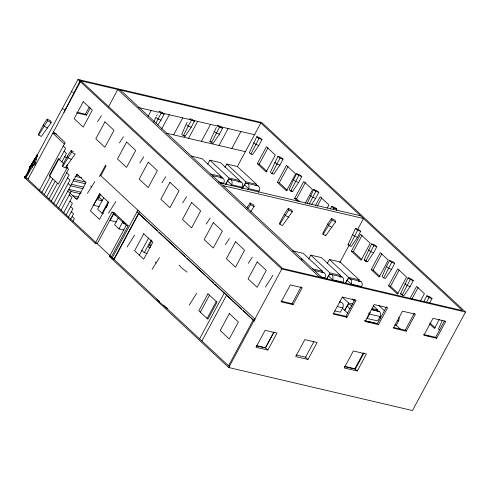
<?xml version="1.0" encoding="UTF-8"?>
<svg xmlns="http://www.w3.org/2000/svg" width="490" height="490" viewBox="0 0 490 490"><rect width="100%" height="100%" fill="white"/><g stroke="black" fill="none" stroke-linecap="round" stroke-linejoin="round"><path stroke-width="0.73" d="M24.659 177.178L25.431 176.504L24.5 176.621L25.443 178.55L27.912 174.587A7.638 2.768 -67.8 0 0 28.524 173.478L32.291 166.882M30.074 166.772L34.729 158.656L35.611 157.952M35.133 158.834L35.243 158.319L31.097 164.903L30.748 167.102L27.679 173.534L25.37 177.172M30.723 165.694C28.843 167.794 27.024 175.665 25.284 176.467M25.731 176.957L25.89 177.656M25.492 176.768L25.18 176.921L25.707 176.559M33.351 164.787L35.053 161.774L34.79 163.574L33.363 164.763L33.24 165.687L35.09 164.469L35.427 163.666L36.34 158.705L35.139 158.956M25.315 177.221L25.192 177.227A3.124 1.133 -67.8 0 0 25.07 176.97M35.856 157.333L36.266 157.719L37.166 156.886A1.433 0.521 -67.8 0 0 37.473 156.273L37.528 156.114A1.605 0.582 -67.8 0 0 37.675 155.557L37.503 154.534A1.599 0.576 -67.8 0 0 37.295 154.534L37.118 154.638A1.372 0.496 -67.8 0 0 36.817 154.981C36.027 156.947 34.569 158.821 36.144 159.838M29.694 167.451L30.631 165.449M29.768 167.568L30.221 166.502M34.208 161.375L35.354 159.005L33.7 162.404L34.22 161.314M24.929 176.486L25.639 178.189M25.057 177.374L25.039 177.037M32.187 167.133L32.322 166.104L31.213 165.841L31.048 165.038L29.7 167.739M35.176 159.085L35.543 158.117M33.253 165.461L32.248 167.108M153.805 121.986L155.838 117.306L158.007 119.113L161.02 120.099L164.138 114.121L161.97 112.32L159.562 111.524M185.777 125.054L181.723 134.413L183.315 135.736L185.049 136.306L191.253 127.18L194.371 121.202L192.203 119.395M217.946 125.605L220.359 126.396L222.527 128.202L219.41 134.18L213.205 143.307L211.472 142.737L209.873 141.414L216.304 127.4M259.798 137.684L256.785 136.692L249.312 152.696L250.911 154.025L252.644 154.595L258.849 145.463L261.966 139.485L260.343 138.137M280.88 157.29L277.867 156.304L270.394 172.302L271.987 173.632L273.72 174.201L279.925 165.075L283.049 159.097L281.419 157.743M293.479 179.708L289.131 189.734L290.723 191.057L292.457 191.627L298.661 182.5L301.785 176.523L299.617 174.716L296.603 173.73L293.479 179.708L295.648 181.508L298.661 182.5M307.052 203.589L313.655 189.587L316.669 190.579L318.837 192.38L315.719 198.358L311.579 204.446M348.004 244.492L355.477 228.487L358.49 229.473L360.658 231.28L357.535 237.258L351.33 246.384L349.597 245.815L348.004 244.492L349.162 244.871M364.174 259.902L371.647 243.898L374.66 244.884L376.828 246.691L373.711 252.668L367.506 261.795L365.773 261.225L364.174 259.902L365.332 260.282M386.432 266.529L382.084 276.556L383.676 277.879L385.41 278.449L391.614 269.322L394.738 263.344L392.57 261.544L389.55 260.551L386.432 266.529L388.601 268.336L391.614 269.322M400.593 293.773L408.066 277.769L411.079 278.761L413.248 280.562L410.124 286.54L403.919 295.666L402.186 295.096L400.593 293.773L402.327 294.343M442.286 320.356L438.519 329.047L439.579 329.929M30.019 166.882L29.915 167.28M36.187 156.359L37.173 155.189L36.726 155.636A6.995 2.53 -67.8 0 1 36.413 155.955L36.964 155.422A1.74 0.631 -67.8 0 1 37.105 155.318L37.258 155.936L36.156 158.239A1.446 0.527 -67.8 0 0 36.144 158.638L36.174 158.638M24.978 178.017L25.192 177.594M63.994 112.339L80.023 81.028M156.034 122.929L161.124 113.135L158.956 111.328M183.315 135.736L191.357 120.209L189.734 118.856M211.472 142.737L219.514 127.21L217.346 125.409M250.911 154.025L258.953 138.499L256.785 136.692M271.987 173.632L280.035 158.105L277.867 156.304M290.723 191.057L298.771 175.53L296.603 173.73M309.092 204.373L315.823 191.394L313.655 189.587M349.597 245.815L357.645 230.288L355.477 228.487M365.773 261.225L373.815 245.698L371.647 243.898M383.676 277.879L391.718 262.358L389.55 260.551M402.186 295.096L410.234 279.576L408.066 277.769M156.531 115.977L157.223 114.648M186.414 123.719L187.113 122.39M330.327 209.046L331.718 206.388L334.731 207.374L336.899 209.181L336.207 210.51M333.188 209.518L333.886 208.189L331.718 206.388M423.728 301.748L426.851 295.77L429.865 296.756L432.033 298.563L429.608 303.212M426.245 302.887L429.02 297.571L426.851 295.77M43.512 124.534L38.428 134.119L38.698 135.069L41.319 136.447L51.205 122.641L50.74 120.993L47.175 119.119L43.512 124.534L43.977 126.181L47.542 128.055M67.449 156.004L62.365 165.596L62.634 166.539L65.256 167.923L75.142 154.111L71.577 152.237L71.111 150.589L67.449 156.004L67.914 157.651L71.473 159.532M327.877 223.814L322.794 233.399L323.063 234.349L325.685 235.727L335.57 221.921L335.105 220.273L331.54 218.399L327.877 223.814L328.343 225.461L331.901 227.336M128.16 225.755L113.98 212.568L97.13 243.775L95.201 243.322L24.935 177.968L77.971 79.46L261.697 122.476L465.5 312.032L412.458 410.54L228.738 367.524L109.411 256.539L126.23 225.302L128.16 225.755L111.34 256.993L109.411 256.539M80.574 81.542L27.893 179.377L159.618 301.675M39.531 190.2L65.176 142.566L53.545 131.743M49.613 176.179L58.978 158.778M41.895 192.399L50.366 176.663M59.492 159.703L65.642 148.292L63.277 146.094M76.838 112.192L85.395 114.201L89.26 107.022M77.157 112.988L86.43 115.162L90.295 107.984M44.272 194.61L52.742 178.881M61.875 161.921L66.438 153.444L64.061 151.232M46.685 196.851L55.156 181.122M48.994 199.007L57.465 183.272M51.321 201.169L68.496 169.264L66.175 167.102L67.583 164.475M53.759 203.436L69.121 174.912L66.677 172.645M108.425 106.906L117.796 89.505L319.529 277.138M56.209 205.714L69.984 180.136L67.534 177.852M58.678 208.005L76.93 174.121L86.001 182.556L76.869 199.516L67.804 191.082M61.042 210.21L71.093 191.535L80.709 193.789M63.743 212.721L71.975 197.427L69.274 194.916M66.132 214.945L72.385 203.326L69.997 201.102M68.435 217.082L72.949 208.703L70.646 206.566M70.683 219.177L73.537 213.885L71.283 211.79M72.961 221.296L74.382 218.65L72.11 216.531M99.403 176.602L105.497 165.283L106.128 165.871L100.824 175.72M99.77 193.813L93.596 205.267L99.286 206.596M100.818 193.979L97.718 199.736L102.428 200.839M103.776 197.678L97.608 209.132L102.036 213.248L103.457 213.585M148.047 116.381L151.208 110.513M102.036 213.248L108.204 201.794M106.152 207.717L107.531 205.157M113.729 213.701L110.103 220.439L116.498 221.933M114.911 213.628L114.219 214.908L115.567 215.22M161.596 129.103L169.32 114.752M118.182 218.019L114.556 224.757L118.984 228.873L123.958 230.043M118.984 228.873L122.972 221.462M123.792 222.068L123.1 223.342L125.122 223.82M173.619 134.854L182.752 117.894M112.259 257.85L137.911 210.216M113.815 259.296L139.466 211.662M114.127 259.369L138.823 213.499L149.438 223.367M188.528 138.345L197.66 121.385M139.197 255.437L148.574 238.03M201.402 141.359L210.535 124.399M141.488 250.133L144.256 252.711L151.153 239.904M151.82 240.78L148.378 247.174L150.393 247.652M207.723 164.181L209.879 160.169L220.488 162.656L239.69 180.516L238.74 182.28M219.03 145.487L228.162 128.527M231.795 148.476L240.927 131.516M224.965 167.366L226.766 164.028L237.374 166.508L256.576 184.369L255.939 185.545M220.604 177.674L221.241 176.498L202.039 158.638L191.431 156.157M225.461 184.748L229.081 178.029L239.69 180.516M225.541 184.767L227.574 180.988A3.755 2.585 -76.8 0 1 231.182 179.928A3.755 2.585 -76.8 0 1 231.617 184.748L230.943 186.01M237.374 166.508L260.809 122.99L462.536 310.623L282.669 268.502L79.901 79.913M241.472 188.472L242.152 187.217A3.755 2.585 -76.8 0 0 242.336 183.303A3.755 2.585 -76.8 0 0 239.88 181.962M242.348 188.607L245.962 181.882L256.576 184.369M242.428 188.625L244.461 184.846A3.755 2.585 -76.8 0 1 248.063 183.781A3.755 2.585 -76.8 0 1 248.504 188.601L247.824 189.863M257.281 163.697L266.413 146.737L275.307 155.005L266.174 171.966L257.281 163.697L259.21 164.144L266.989 171.378M259.21 164.144L267.987 147.839M258.353 192.331L259.032 191.069A3.755 2.585 -76.8 0 0 259.216 187.156A3.755 2.585 -76.8 0 0 256.76 185.814M200.312 312.259L209.628 294.956M277.334 182.347L286.466 165.387L295.599 173.883L286.472 190.843L277.334 182.347L279.263 182.794L287.324 190.292M279.263 182.794L288.04 166.49M207.031 318.647L216.347 301.344M199.589 338.853L224.285 292.983M201.892 340.997L226.588 295.127M297.381 200.992L294.631 198.432L303.763 181.471L312.559 189.655L305.184 203.35M294.631 198.432L296.56 198.885L305.337 182.574M163.476 305.264L228.542 365.785L253.238 319.915M315.254 205.867L320.172 196.735L328.955 204.906L327.204 208.17M228.738 367.524L281.775 269.016L465.5 312.032M317.177 206.315L321.746 197.838M308.62 259.13L310.776 255.119L321.391 257.605L340.587 275.466L339.956 276.642M256.521 345.713L265.427 347.802L273.855 332.147M273.947 332.232L265.519 347.888L256.613 345.799M280.905 301.093L292.04 303.702L301.172 286.742M267.858 350.062L276.991 333.102L265.108 330.321L255.982 347.281L267.858 350.062L265.427 347.802M293.075 304.664L302.207 287.704L290.325 284.923L281.199 301.883L293.075 304.664L292.04 303.702M321.832 272.397L322.469 271.221L303.267 253.361L292.659 250.88M327.234 263.491L329.39 259.48L339.999 261.96L359.201 279.821L358.57 280.997M326.701 279.073L329.978 272.979L340.587 275.466M326.781 279.092L328.478 275.937A3.755 2.585 -76.8 0 1 332.079 274.878A3.755 2.585 -76.8 0 1 332.52 279.698L343.092 282.173M339.729 262.701L349.101 245.294M357.749 229.234L363.519 218.522L223.22 185.673M351.367 251.205L360.499 234.245L370.226 243.285L361.093 260.245L351.367 251.205L353.296 251.652L361.938 259.694M353.296 251.652L362.073 235.347M296.156 354.993L305.54 357.192L313.974 341.536M345.309 283.428L348.592 277.34L359.201 279.821M345.389 283.447L347.085 280.298A3.755 2.585 -76.8 0 1 350.693 279.239A3.755 2.585 -76.8 0 1 351.128 284.059L361.706 286.534A3.755 2.585 -76.8 0 0 361.669 282.264A3.755 2.585 -76.8 0 0 358.741 281.572M307.971 359.452L317.104 342.492L304.835 339.619L295.703 356.579L307.971 359.452L305.54 357.192M339.343 302.857L340.293 301.093M340.483 302.544A3.755 2.585 -76.8 0 1 342.939 303.88A3.755 2.585 -76.8 0 1 342.755 307.793L340.379 312.204L334.762 310.893M352.91 304.045L348.666 303.053L344.703 310.403L347.159 306.011A3.755 2.585 -76.8 0 1 351.526 306.238M333.598 313.429L345.891 316.307L355.023 299.347M371.175 269.623L380.301 252.662L388.301 260.098L379.168 277.058L371.175 269.623L373.098 270.076L380.026 276.519M346.926 317.269L356.059 300.309L342.32 297.093L333.188 314.053L346.926 317.269L345.891 316.307M373.098 270.076L381.882 253.765M388.57 285.805L397.702 268.845L406.584 277.107L397.451 294.067L388.57 285.805L390.499 286.258L398.266 293.486M377.006 311.015L377.637 309.839L373.251 305.754M390.499 286.258L399.276 269.953M386.567 306.734L377.435 323.694L364.738 320.723M378.47 324.656L387.602 307.696L374.17 304.553L365.038 321.514L378.47 324.656L377.349 323.614L364.652 320.644M344.691 366.361L354.846 368.737L363.274 353.082M364.095 352.861L355.311 369.172L344.433 366.624M357.277 370.997L366.404 354.037L353.351 350.981L344.225 367.941L357.277 370.997L354.846 368.737M409.897 298.79L416.567 286.393L424.401 293.682L420.536 300.854M411.821 299.237L418.142 287.495M393.194 327.381L405.218 330.199L414.35 313.239M406.253 331.16L415.385 314.2L402.511 311.187L393.378 328.147L406.253 331.16L405.218 330.199M439.359 319.339L434.44 328.471L429.571 323.939M423.525 334.486L435.616 337.322L444.387 321.005M436.645 338.278L445.771 321.318L433.013 318.329L423.881 335.289L436.645 338.278L435.616 337.322M95.201 243.322L112.051 212.115L113.98 212.568M38.698 135.069L47.64 120.767L47.175 119.119M62.634 166.539L71.577 152.237M97.535 121.74L101.485 115.591M87.416 193.391L94.852 181.625M119.493 142.89L123.443 136.741M108.437 213.248L115.873 201.488M139.828 162.931L143.778 156.782M161.859 182.813L165.81 176.663M127.094 247.009L134.53 235.249M182.672 202.854L186.629 196.704M152.072 269.365L159.507 257.599M206.247 224.108L210.198 217.958M189.195 305.135L196.631 293.369M225.443 244.614L229.394 238.465M248.32 263.302L252.27 257.152M288.285 208.268L291.85 210.143L292.316 211.79L282.43 225.602L279.808 224.218L288.751 209.916L288.285 208.268L285.027 213.083M265.427 287.042L272.863 275.276M323.063 234.349L332.006 220.047L331.54 218.399M34.6 159.685C36.536 156.671 32.665 162.815 33.779 161.02A1.69 0.613 -67.8 0 1 34.178 160.408L34.649 159.746M25.523 177.257L25.731 176.841M246.825 207.834L250.078 203.019L253.642 204.894L254.108 206.541L250.445 211.956M247.695 208.881L250.549 204.667L250.078 203.019M157.713 124.968L161.02 120.099M25.737 177.276L25.076 177.417M25.309 176.878L24.843 176.755M32.891 165.62C31.85 165.044 32.904 163.133 33.296 164.72M24.721 176.302L24.831 176.725M80.936 80.874L260.809 122.99M71.326 91.808L73.249 92.255M138.192 107.463L159.177 112.375M162.074 113.055L190.206 119.64M192.441 120.166L255.051 134.824M62.193 108.768L65.881 109.631M166.551 133.2L245.919 151.784M56.454 134.076L52.755 133.213L64.386 144.036M210.627 174.011L221.241 176.498M246.887 183.272L258.04 185.882M230.006 179.414L241.16 182.029M222.705 178.011L212.176 175.549A3.755 2.585 -76.8 0 1 213.175 176.474M244.381 184.822L248.504 188.601L259.075 191.082M227.501 180.969L231.617 184.748L242.195 187.223M218.081 181.882L223.74 183.211A3.755 2.585 -76.8 0 0 223.703 178.942A3.755 2.585 -76.8 0 0 220.776 178.25M220.249 182.911L360.548 215.759M66.175 167.102L67.651 167.445M76.293 174.893L78.516 175.414M75.037 176.302L81.695 177.858M73.451 179.242L85.291 182.011M72.943 180.828L85.523 183.775M71.124 184.209L83.698 187.156M83.202 188.754L70.627 185.808L68.165 183.517M24.935 177.968L28.653 178.838M81.303 192.282L68.729 189.336L71.093 191.535M72.232 195.608L78.89 197.17M74.933 198.119L77.892 198.818M138.517 213.426L138.823 213.499M312.565 268.9L322.469 271.221M314.108 270.431L323.939 272.734M330.903 274.363L342.057 276.979M349.517 278.724L360.671 281.334M328.398 275.919L332.52 279.698M347.006 280.28L351.128 284.059M320.717 276.936L324.968 277.928M144.256 252.711L147.098 253.373M371.984 308.516L377.637 309.839M371.463 309.564L378.482 311.205M371.389 309.545L379.107 311.352M347.079 305.993L350.191 308.835M337.138 306.483L342.798 307.806M380.142 316.546L369.57 314.072L368.56 313.135M397.182 320.54L398.633 320.877M111.34 258.328L113.264 258.781M394.811 324.95L396.214 325.28L398.591 320.87A3.755 2.585 -76.8 0 0 398.909 317.336M228.542 365.785L229.816 366.085M258.953 138.499L261.966 139.485M219.514 127.21L222.527 128.202M190.396 118.801L191.602 119.199M191.357 120.209L194.371 121.202M161.124 113.135L164.138 114.121M258.849 145.463L255.835 144.477L253.661 142.67M219.41 134.18L216.39 133.188L214.222 131.387M191.253 127.18L188.24 126.187L186.071 124.387M280.035 158.105L283.049 159.097M209.873 141.414L211.607 141.978M279.925 165.075L276.911 164.083L274.743 162.282M298.771 175.53L301.785 176.523M315.823 191.394L318.837 192.38M315.719 198.358L312.706 197.372L310.531 195.565M333.886 208.189L336.899 209.181M357.645 230.288L360.658 231.28M357.535 237.258L354.521 236.266L352.353 234.465M373.815 245.698L376.828 246.691M373.711 252.668L370.697 251.676L368.529 249.876M391.718 262.358L394.738 263.344M410.234 279.576L413.248 280.562M410.124 286.54L407.11 285.554L404.942 283.747M429.02 297.571L432.033 298.563M332.006 220.047L335.57 221.921M288.751 209.916L292.316 211.79M288.653 217.211L285.088 215.331L284.623 213.683L279.539 223.275L279.808 224.218M250.549 204.667L254.108 206.541M47.64 120.767L51.205 122.641M71.111 150.589L73.488 151.839M187.07 272.14L181.839 268.055L179.12 265.053M167.543 308.584L160.34 302.998L156.861 299.114M291.397 190.745L292.457 191.627M366.44 260.913L367.506 261.795M183.983 135.424L185.049 136.306M25.529 178.427L25.07 177.833M296.56 198.885L299.304 201.439M429.871 322.879L435.285 327.914M427.617 335.448L428.646 336.403M226.766 164.028L245.962 181.882M329.39 259.48L348.592 277.34M378.935 305.558L384.423 310.666M395.987 325.066L401.022 329.752M379.364 316.993L380.461 318.016M209.879 160.169L229.081 178.029M310.776 255.119L329.978 272.979M352.139 298.906L354.337 300.946M120.503 90.142L322.236 277.769M300.885 258.53L302.532 260.061M342.081 296.934L348.666 303.053M368.315 321.501L369.442 322.543M342.51 308.363L347.814 313.245M77.971 79.46L281.775 269.016M85.395 114.201L86.43 115.162M100.193 175.138L255.278 319.376M150.559 224.408L157.259 230.643M158.932 232.199L177.368 249.343M178.482 250.384L185.189 256.619M186.862 258.175L205.298 275.319M206.413 276.36L213.677 283.116M214.792 284.151L241.582 309.068M243.248 310.617L254.169 320.779M136.961 211.98L254.322 321.14M64.772 156.531L66.224 157.878M63.804 163.715L58.402 158.693L49.276 175.653L58.341 184.087L67.473 167.127L66.597 166.312M98.674 196.882L102.551 200.484M149.334 244.32L150.994 245.864M112.051 212.115L126.23 225.302M325.415 234.784L325.685 235.727M155.526 261.917L155.838 263.014M90.877 185.943L91.189 187.039M377.827 311.285A3.755 2.585 -76.8 0 1 380.283 312.626A3.755 2.585 -76.8 0 1 380.099 316.54L377.723 320.95L367.194 318.482L369.57 314.072A3.755 2.585 -76.8 0 0 370.048 312.289M322.653 272.667A3.755 2.585 -76.8 0 1 325.109 274.008A3.755 2.585 -76.8 0 1 324.925 277.922M340.127 277.218A3.755 2.585 -76.8 0 1 343.055 277.904A3.755 2.585 -76.8 0 1 343.049 282.167M32.652 164.867L32.726 164.689A0.907 0.331 -67.8 0 0 32.652 164.867M83.269 101.693L74.143 118.654L83.208 127.088L92.341 110.128L83.269 101.693M104.946 121.851L95.813 138.811L104.878 147.245L114.011 130.285L104.946 121.851M126.616 142.008L117.484 158.968L126.555 167.402L135.687 150.442L126.616 142.008M99.55 193.918L90.417 210.878L99.513 219.342L108.645 202.382L99.55 193.918M148.286 162.166L139.16 179.126L148.225 187.56L157.357 170.6L148.286 162.166M169.963 182.323L160.83 199.283L169.895 207.717L179.028 190.757L169.963 182.323M143.754 233.797L134.621 250.757L143.692 259.192L152.825 242.232L143.754 233.797M191.633 202.48L182.5 219.44L191.572 227.875L200.704 210.914L191.633 202.48M213.303 222.638L204.177 239.598L213.242 248.032L222.374 231.072L213.303 222.638M235.537 241.754L226.405 258.714L235.476 267.148L244.608 250.188L235.537 241.754M207.95 293.81L198.818 310.764L207.889 319.198L217.021 302.244L207.95 293.81M229.32 313.569L220.194 330.53L229.259 338.964L238.391 322.004L229.32 313.569M257.213 261.911L248.081 278.871L257.146 287.305L266.278 270.345L257.213 261.911"/></g></svg>
